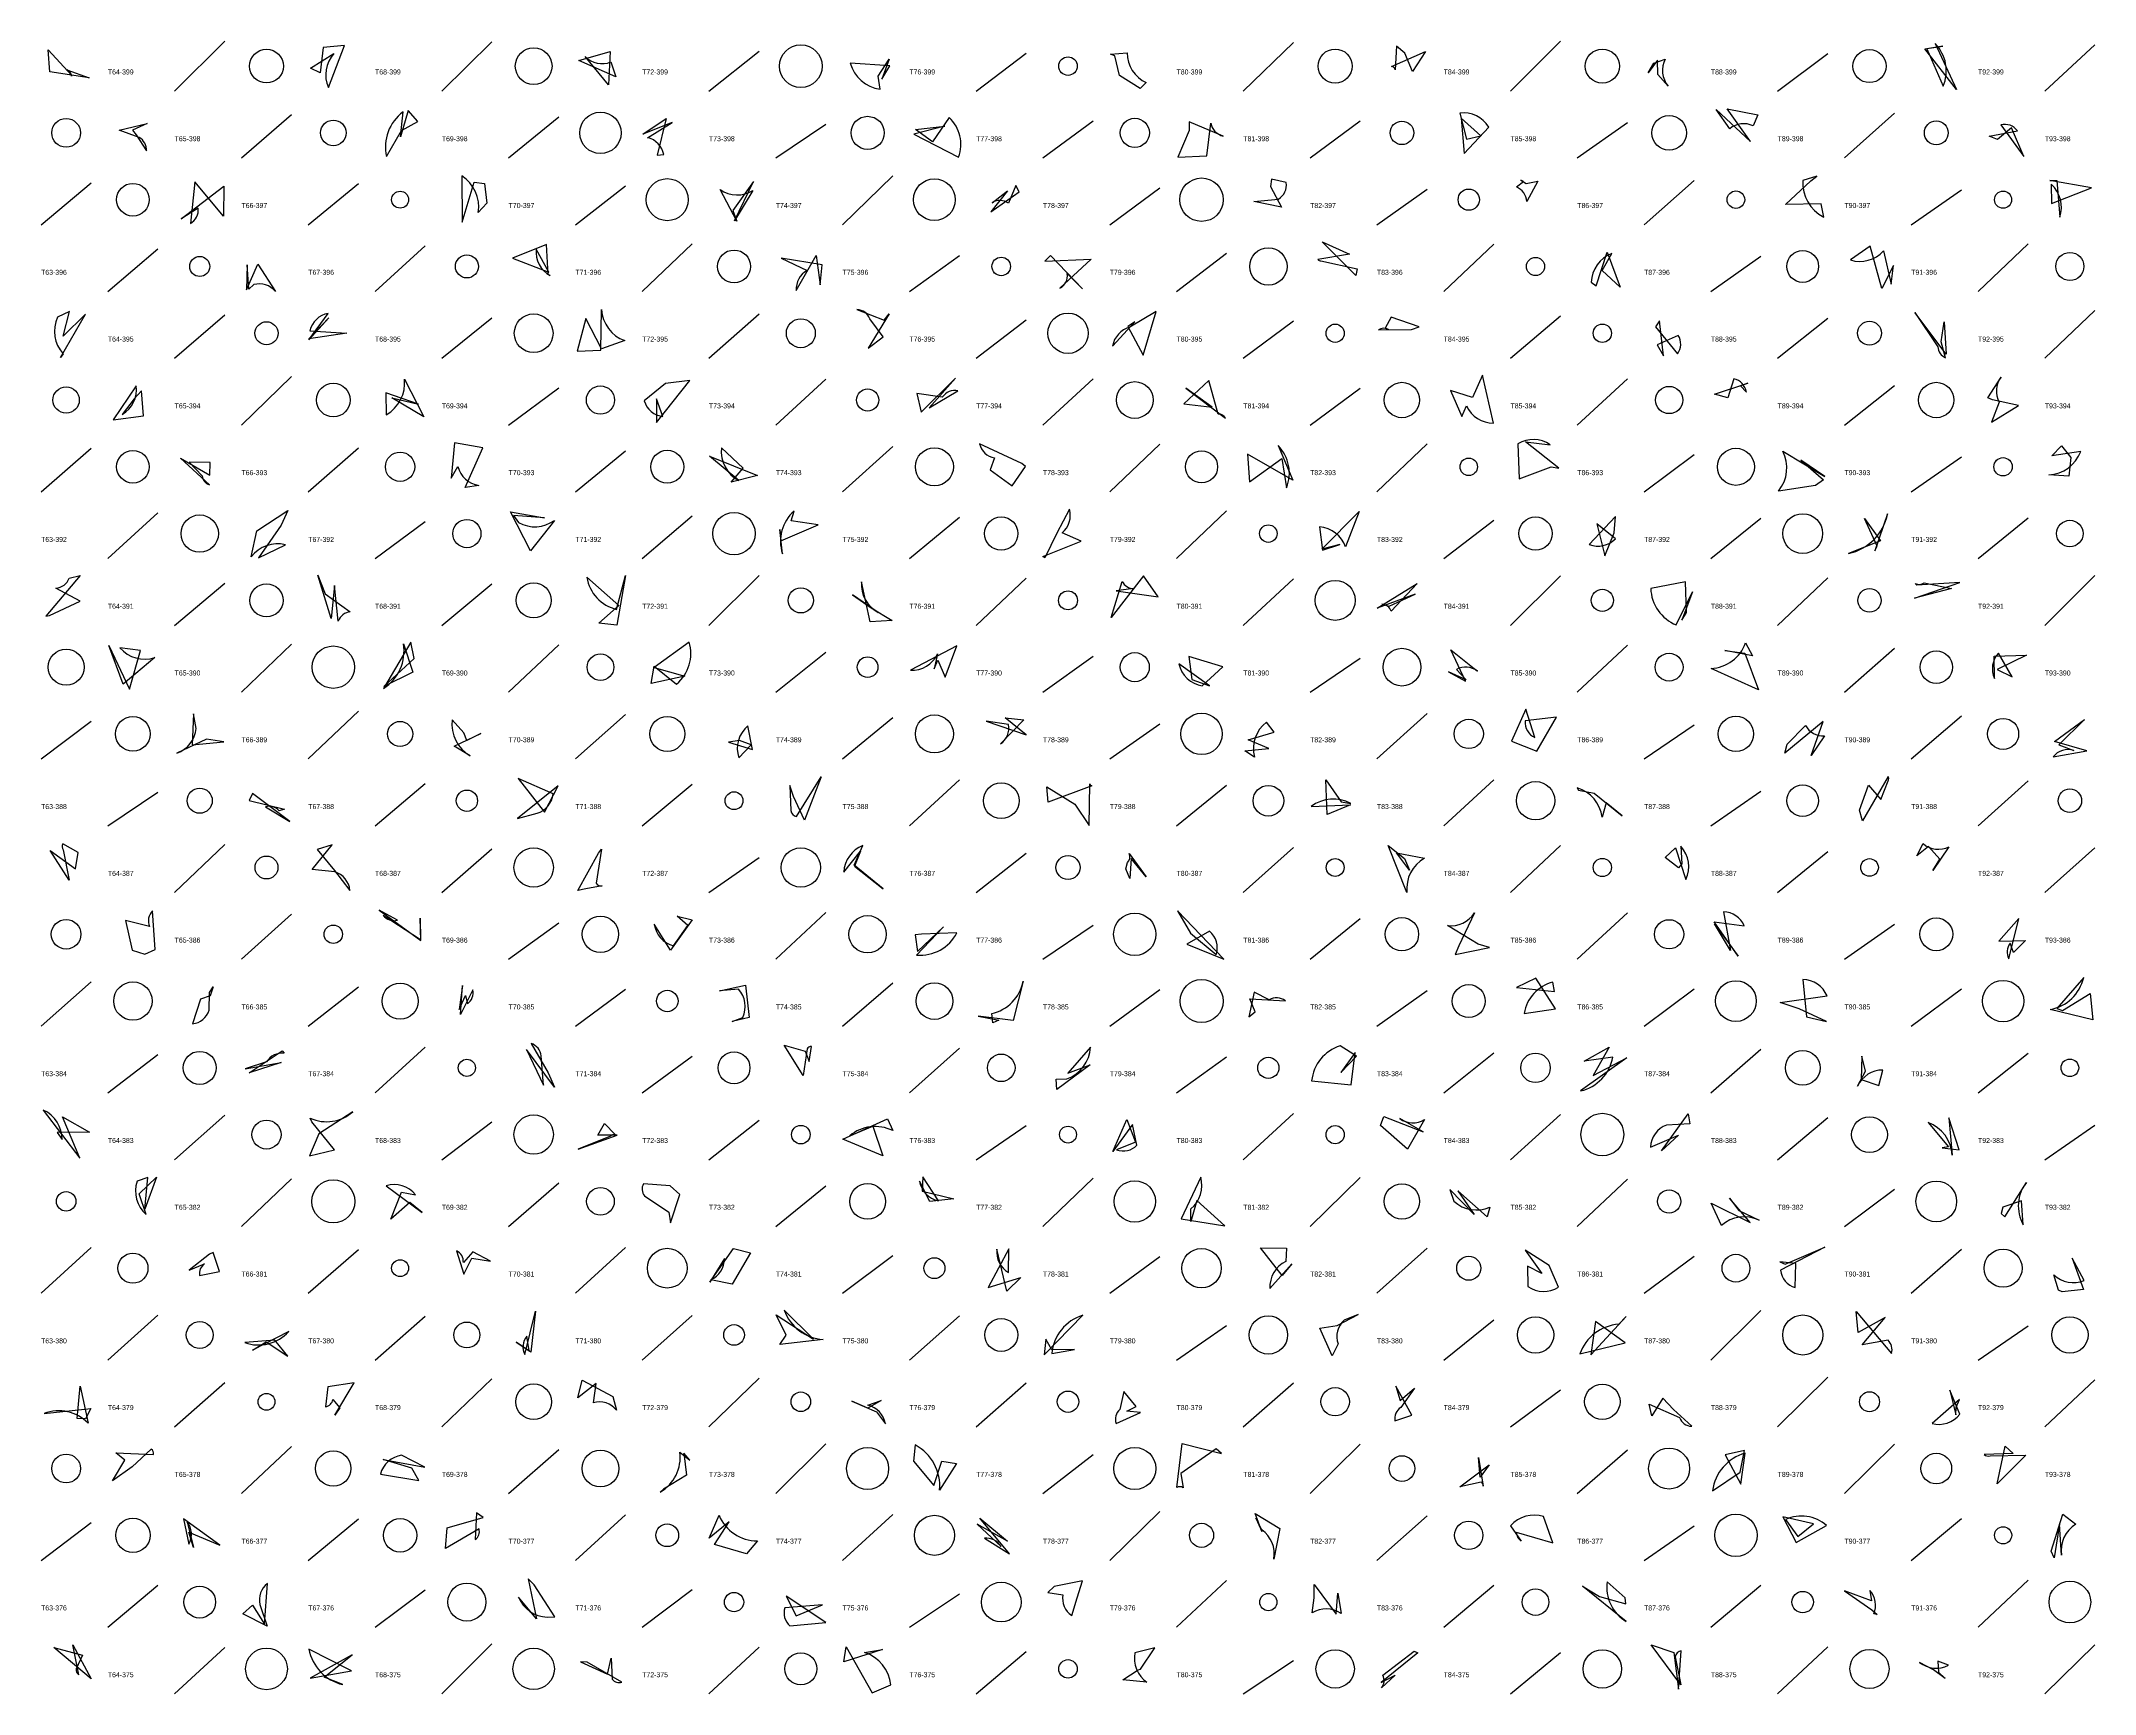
# Model space of a CAD drawing. Header units: millimetres. Extents: x -1 to 9990, y 0 to 15990.
# Drawn here: x 2520 to 3750, y 15000 to 15990 of the extents above; entities that cross this region are included whole.
import ezdxf

# ---------------------------------------------------------------- set-up
doc = ezdxf.new("R2010")
doc.units = ezdxf.units.MM
doc.layers.add('TEXT', color=3, linetype='Continuous')
doc.layers.add('WALL', color=1, linetype='Continuous')

msp = doc.modelspace()

# ---------------------------------------------------------------- linework, layer by layer
for points in [[(2524.3, 15984.8), (2538.5, 15969.4), (2538.2, 15969, 0.3), (2535.4, 15972.8), (2548.8, 15968), (2525.2, 15971.6)], [(2687.1, 15971), (2681.4, 15973.8), (2695.4, 15982.5, 0.3), (2692.1, 15962.2), (2701.8, 15987.3), (2688.9, 15986.1)], [(2860.9, 15983.7), (2859.8, 15963.7), (2845.8, 15980.7, 0.3), (2861.3, 15977.5), (2864.2, 15968.6), (2842.1, 15978.4)], [(3023.5, 15967.1), (3028.3, 15975.2), (3004.6, 15976.8, 0.3), (3022.5, 15961.2), (3021.3, 15968.9), (3027.9, 15979.1)], [(3163.1, 15981.2), (3160.4, 15982.1), (3170.5, 15983, 0.3), (3181.9, 15965.1), (3178.2, 15961.5), (3165.8, 15969.3)], [(3336.8, 15982.8), (3331.7, 15987), (3331, 15972.8, 0.3), (3328.7, 15974.7), (3349, 15983.7), (3341.4, 15971.7)], [(3482.4, 15971), (3485.8, 15976.7), (3492.6, 15979.2, 0.3), (3494.4, 15963), (3488.2, 15970), (3488, 15978.5)], [(3658.9, 15986.9), (3649.4, 15985.3), (3659.1, 15962.9, 0.3), (3654.4, 15988.5), (3667.1, 15960.9), (3648.1, 15985.3)], [(2739.8, 15948.5), (2735.2, 15932.6), (2736.8, 15947.6, 0.3), (2726.9, 15920.8), (2735.9, 15936.4), (2745.6, 15941.8)], [(2894.3, 15943.6), (2889, 15921.7), (2892.9, 15922, 0.3), (2883.2, 15932.1), (2898, 15941.3), (2880.4, 15934.2)], [(3061.2, 15939.1), (3042.7, 15934.3), (3069.5, 15920.4, 0.3), (3063.9, 15944.2), (3053.8, 15929.7), (3043.6, 15937)], [(3200.8, 15920.5), (3218.2, 15921.3), (3220.5, 15940.9, 0.3), (3227.9, 15933.1), (3207.5, 15941.7), (3207.6, 15936.5)], [(3370.5, 15943.9), (3372.2, 15922.6), (3387, 15938.5, 0.3), (3369.6, 15946.8), (3373.7, 15931.3), (3382.3, 15933.3)], [(3529.8, 15949.4), (3548.2, 15945.9), (3545.3, 15939.2, 0.3), (3531.3, 15937.4), (3523.1, 15949.1), (3543.7, 15929.8)], [(2574.8, 15936.7), (2576.9, 15933.8), (2583.1, 15924.3, 0.3), (2578.7, 15932.2), (2566.7, 15936.6), (2583.5, 15940.6)], [(3691.6, 15931), (3686.6, 15933), (3703.6, 15936.2, 0.3), (3693.7, 15939.9), (3707.5, 15920.9), (3700, 15938.1)], [(2629.3, 15885.1), (2612, 15905.6), (2609.4, 15880.7, 0.3), (2614.1, 15889.9), (2603.9, 15883.5), (2629.5, 15903)], [(2785.6, 15904.6), (2786.9, 15893), (2781.8, 15887.3, 0.3), (2771.9, 15909.3), (2772.2, 15881.5), (2779.3, 15905.5)], [(2934.2, 15888.6), (2936.7, 15882.2), (2926.7, 15901.1, 0.3), (2946.3, 15900.5), (2935.2, 15882.4), (2946.6, 15905.8)], [(3262.9, 15890.6), (3246.3, 15894), (3261.1, 15895.4, 0.3), (3265.7, 15905.2), (3256.8, 15907.3), (3256.2, 15902.9)], [(3409.4, 15904.6), (3416.4, 15906), (3409.7, 15893.9, 0.3), (3403.6, 15902.6), (3407.8, 15905.8), (3406.1, 15906.7)], [(3579.9, 15906.3), (3583.4, 15909), (3575.1, 15906.4, 0.3), (3587.6, 15884.6), (3586, 15892.6), (3564.7, 15892.2)], [(3722.9, 15906.4), (3727.2, 15906.5), (3728.9, 15884.5, 0.3), (3723.8, 15904.2), (3723.9, 15892.7), (3748, 15902)], [(3105.7, 15899.7), (3103.7, 15903.5), (3099.4, 15892.9, 0.3), (3089.6, 15893.2), (3098.7, 15900.3), (3088.7, 15887.8)], [(2802.3, 15859.9), (2824, 15851.5), (2816.5, 15865.4, 0.3), (2824.9, 15849.5), (2823.7, 15850.1), (2822.7, 15868.1)], [(3287.3, 15869.8), (3303.6, 15862.3), (3284.6, 15859.2, 0.3), (3286.5, 15858.4), (3308.1, 15853.5), (3307.4, 15849.6)], [(3622.3, 15841.7), (3615.3, 15867.2), (3603.6, 15858.9, 0.3), (3623.3, 15864.4), (3627.9, 15844.3), (3629.3, 15855.5)], [(2643, 15841), (2649.9, 15856.3), (2660.3, 15840, 0.3), (2647.4, 15844.1), (2644.4, 15841.4), (2643.4, 15856)], [(2987.7, 15856), (2963.2, 15859.9), (2978.7, 15852.5, 0.3), (2972.3, 15840.6), (2984.2, 15861.5), (2986.5, 15843.9)], [(3121.2, 15858.2), (3148.8, 15859.3), (3130.2, 15841.9, 0.3), (3134.6, 15850.7), (3143.7, 15841.6), (3124.6, 15861.5)], [(3465.7, 15842.5), (3454.9, 15852.6), (3460.7, 15862.8, 0.3), (3448.3, 15845.5), (3451.3, 15843.4), (3457.9, 15863.6)], [(2533.2, 15813.2), (2537, 15828.1), (2529.8, 15824.6, 0.3), (2533.2, 15802.7), (2531.6, 15800.4), (2546.7, 15826.4)], [(2692.3, 15824.2), (2680.4, 15811), (2691.9, 15826.9, 0.3), (2681, 15816.4), (2703.1, 15815.1), (2680.3, 15811.7)], [(2841, 15804.3), (2855.2, 15804.8), (2855.6, 15829.2, 0.3), (2869.5, 15810.6), (2855.6, 15805.7), (2846.2, 15823.8)], [(3015.4, 15806.1), (3024.4, 15812.9), (3016.3, 15823.6, 0.3), (3008.6, 15829.2), (3025, 15822.8), (3027.9, 15826.7)], [(3180.1, 15801.9), (3187.9, 15828.1), (3172.1, 15818.6, 0.3), (3161.7, 15807.3), (3175.1, 15821.9), (3170.8, 15819)], [(3328.6, 15824.7), (3324.9, 15818.1), (3326.9, 15817.2, 0.3), (3321, 15817), (3340.7, 15817.3), (3345.3, 15818.9)], [(3489.3, 15822.4), (3486.9, 15818.9), (3500.1, 15802.7, 0.3), (3500.5, 15813.7), (3487.8, 15808.1), (3491.7, 15801.4)], [(3661, 15802.5), (3642.1, 15827.4), (3656, 15806.9, 0.3), (3660.6, 15800.3), (3657.9, 15809.8), (3659.8, 15821.9)], [(2580.1, 15780.5), (2575.8, 15775.8), (2568.6, 15766.4, 0.3), (2577, 15783.5), (2563.2, 15763.2), (2581.4, 15765.6)], [(2746.1, 15772.5), (2726.4, 15779.4), (2726.7, 15766.2, 0.3), (2737.6, 15787.5), (2749.3, 15765), (2730.1, 15776.4)], [(2908.6, 15786.6), (2893.9, 15784.8), (2881.2, 15774.5, 0.3), (2892.4, 15765.1), (2888.5, 15775.7), (2888.6, 15761.5)], [(3067.7, 15788), (3051.8, 15770.3), (3069.1, 15780.5, 0.3), (3059.7, 15776.7), (3044.4, 15778.9), (3047.1, 15767.8)], [(3221.3, 15770.8), (3205.6, 15782.1), (3229.4, 15764.1, 0.3), (3225, 15766.6), (3219.3, 15786.7), (3204.4, 15772.8)], [(3364, 15780.7), (3370.8, 15765.2), (3373.7, 15771.5, 0.3), (3389.8, 15761.2), (3383.2, 15789.9), (3377.3, 15776.5)], [(3542.2, 15785), (3537.7, 15783.4), (3541.3, 15779.8, 0.3), (3533.8, 15787.7), (3530.1, 15776.4), (3522.1, 15778.5)], [(3688.7, 15775.1), (3685.9, 15776.3), (3693.8, 15788.7, 0.3), (3692.7, 15773.7), (3688.1, 15761.8), (3704.2, 15771.7)], [(2767.6, 15749.4), (2765.5, 15728.1), (2769.6, 15735.1, 0.3), (2782.1, 15723.9), (2773.9, 15722.6), (2784.6, 15746.4)], [(2933.3, 15725.8), (2940.4, 15734.2), (2927.4, 15746.3, 0.3), (2937.8, 15726.7), (2920.4, 15741.3), (2949.1, 15729.7)], [(3109.5, 15735.2), (3107.4, 15736.9), (3082, 15748.7, 0.3), (3090.9, 15740.4), (3088.4, 15733.2), (3101.5, 15723.6)], [(3243.6, 15726), (3263, 15740), (3265.8, 15722.5, 0.3), (3260.9, 15747.7), (3269.7, 15726.9), (3242.5, 15742.6)], [(3429, 15734.2), (3409, 15749.9), (3423.7, 15748.2, 0.3), (3404.4, 15748.7), (3405.2, 15727.7), (3424.4, 15734.9)], [(3587.4, 15727.2), (3582.7, 15723.9), (3560.5, 15720.5, 0.3), (3563.1, 15744.4), (3588.2, 15729.1), (3573.8, 15738.9)], [(3735.5, 15740.5), (3734.4, 15729.4), (3722.3, 15730.1, 0.3), (3741.5, 15744.2), (3724.2, 15741.5), (3729.9, 15747.5)], [(2621.2, 15737.5), (2608.6, 15737.7), (2616.4, 15729.5, 0.3), (2620.8, 15724.3), (2603.5, 15740.1), (2621.1, 15730)], [(2663.8, 15700.1), (2650.3, 15680.5), (2666.3, 15688.3, 0.3), (2645.9, 15681), (2649.3, 15696.7), (2667.7, 15708.8)], [(2821.5, 15704.5), (2803, 15705.9), (2806, 15701.7, 0.3), (2827.4, 15702.9), (2813.1, 15684.7), (2801.1, 15708)], [(2985.3, 15700.3), (2969.3, 15702.7), (2971, 15708.5, 0.3), (2964, 15682.9), (2962.5, 15697.5), (2963, 15690.7)], [(3120, 15681.2), (3142.9, 15690.4), (3131.5, 15695.4, 0.3), (3135.8, 15709.6), (3128.3, 15695.2), (3121.2, 15680.4)], [(3287, 15685.6), (3309.3, 15708.3), (3301.2, 15687, 0.3), (3285.7, 15699), (3287.4, 15685), (3297.8, 15688.5)], [(3462.1, 15695.5), (3462.9, 15705.3), (3447.2, 15688.5, 0.3), (3462.8, 15691.8), (3451.8, 15700.8), (3456.5, 15681.7)], [(3612, 15704.1), (3621.5, 15690.6), (3602.5, 15683.1, 0.3), (3625.8, 15706.8), (3618.2, 15684.7), (3619.5, 15687.5)], [(2525.1, 15646), (2543.5, 15654.6), (2528.9, 15662.3, 0.3), (2536.8, 15668.3), (2543.5, 15669.8), (2522.8, 15645.6)], [(2685.7, 15670), (2690.2, 15659), (2705.2, 15648.2, 0.3), (2698, 15642.5), (2695.7, 15663.9), (2693.7, 15644.2)], [(2854, 15641.3), (2866, 15652), (2846.8, 15668.8, 0.3), (2864.7, 15649.6), (2869.9, 15669.8), (2864.9, 15640.1)], [(3029.6, 15642.9), (3016.6, 15642.1), (3011.3, 15666.1, 0.3), (3021.3, 15647.8), (3005.9, 15658.3), (3017.2, 15650.5)], [(3180.3, 15669.6), (3160.8, 15644.7), (3167.5, 15666.4, 0.3), (3174.3, 15662.1), (3163.8, 15660.8), (3188.9, 15657.1)], [(3320.1, 15650.3), (3344.1, 15665.1), (3328.6, 15648.5, 0.3), (3322.9, 15652.7), (3327.4, 15651.6), (3342.9, 15658.7)], [(3505.4, 15647.7), (3504.8, 15666.2), (3484, 15662.2, 0.3), (3499.3, 15640.3), (3509, 15660.1), (3502.7, 15643.2)], [(3669.1, 15665.8), (3643.3, 15664.1), (3642.4, 15665.2, 0.3), (3647.8, 15665.6), (3664.2, 15662.1), (3641.9, 15656.3)], [(2572.9, 15601.8), (2579.6, 15624.9), (2567.2, 15626.6, 0.3), (2588.2, 15620.7), (2569.1, 15604.9), (2560.6, 15627.9)], [(2743.5, 15620.2), (2741.4, 15629.9), (2725.1, 15602.3, 0.3), (2737, 15629), (2742.6, 15612), (2725.3, 15603.5)], [(2885.4, 15605.3), (2887.2, 15615.5), (2900.6, 15604.9, 0.3), (2908.1, 15630), (2887.1, 15614.7), (2905.6, 15609.7)], [(3061.4, 15609), (3068.5, 15627.8), (3040.6, 15613.1, 0.3), (3056.9, 15622.9), (3054.9, 15613.9), (3057, 15619.2)], [(3209.2, 15607.6), (3219.7, 15603.8), (3201.3, 15617, 0.3), (3215.4, 15603.8), (3227.7, 15615.1), (3207.3, 15621.4)], [(3373.1, 15606.7), (3364.3, 15625.4), (3380.3, 15612.6, 0.3), (3367.6, 15613.6), (3373.5, 15607.5), (3362.8, 15612.1)], [(3540.4, 15623.3), (3548.5, 15601.4), (3520.1, 15614.2, 0.3), (3540.8, 15629.5), (3545, 15621.8), (3528.4, 15625)], [(3691.4, 15613.5), (3700.5, 15609.2), (3692.2, 15623.3, 0.3), (3689.8, 15608.2), (3689.6, 15621.6), (3709, 15622.2)], [(2629.5, 15570.2), (2619.1, 15571.8), (2601.3, 15563.5, 0.3), (2612.8, 15578.3), (2611.2, 15587.1), (2610.4, 15568.5)], [(3097.3, 15584.6), (3108.5, 15583.5), (3094.6, 15569, 0.3), (3099.3, 15580.6), (3086, 15582.7), (3109.9, 15574.5)], [(3415.7, 15564.7), (3427.5, 15585.1), (3408.7, 15582.8, 0.3), (3414.6, 15572.8), (3409.2, 15589.8), (3400.6, 15570.7)], [(2774.9, 15571), (2773.2, 15575.7), (2766.2, 15583.4, 0.3), (2777, 15561.9), (2767.4, 15567.7), (2783.3, 15575.3)], [(2931.6, 15570.1), (2946.1, 15565.6), (2943.3, 15579.9, 0.3), (2937.8, 15560.7), (2945.2, 15568.5), (2938.2, 15571.1)], [(3242.8, 15571.4), (3258.5, 15576.1), (3253.8, 15582.1, 0.3), (3246.7, 15561.1), (3241, 15564.9), (3255.2, 15566.3)], [(3564.2, 15563.4), (3565.7, 15568.8), (3576.7, 15580.1, 0.3), (3588, 15573.9), (3580, 15562.1), (3587.3, 15582.5)], [(3743.7, 15583.6), (3728.3, 15568.4), (3737.3, 15565.1, 0.3), (3724.9, 15561.3), (3745.2, 15564.8), (3725.7, 15570.4)], [(2829.7, 15543.9), (2805.3, 15524.4), (2817.1, 15527.5, 0.3), (2826.6, 15539.1), (2805.7, 15548.3), (2821.5, 15528.2)], [(2970.7, 15537.5), (2968.4, 15544.2), (2969, 15529.1, 0.3), (2972.5, 15525.5), (2987.1, 15549.4), (2977.1, 15523.4)], [(3289.4, 15547.5), (3298.5, 15534.3), (3304.4, 15533.3, 0.3), (3280.6, 15531.5), (3304.2, 15532.5), (3290.2, 15526.7)], [(3614.4, 15544.3), (3621.8, 15535.8), (3626.2, 15546.9, 0.3), (3626.1, 15549.5), (3610.9, 15522.9), (3609, 15529.4)], [(2644.7, 15535.1), (2665.8, 15530), (2662.5, 15529, 0.3), (2654.5, 15531.3), (2669, 15522.5), (2646.7, 15539.3)], [(3139.1, 15533), (3147.6, 15520.2), (3148.1, 15545.1, 0.3), (3149.2, 15543.9), (3123.1, 15534.1), (3122.4, 15543.3)], [(3466.8, 15525.9), (3457.3, 15533.7), (3454.8, 15525.2, 0.3), (3440, 15542.7), (3440.7, 15541.3), (3450.2, 15539.5)], [(2540.6, 15494.3), (2542.3, 15504), (2533, 15509.1, 0.3), (2533.3, 15505.6), (2536.8, 15487.4), (2525.4, 15505.2)], [(2685.3, 15505.8), (2695.8, 15493.2), (2705, 15481.3, 0.3), (2695.9, 15492.4), (2682.3, 15493.8), (2694.4, 15508.6)], [(2853.9, 15503.5), (2855.6, 15506), (2852.4, 15485.7, 0.3), (2856, 15484), (2846.2, 15482.3), (2841.4, 15481.2)], [(3024.4, 15482.2), (3007, 15496.3), (3012.2, 15508.1, 0.3), (3000.7, 15492.2), (3010.8, 15504.8), (3007.1, 15495.7)], [(3172, 15488.5), (3169.6, 15494.3), (3170.6, 15497.9, 0.3), (3171.7, 15503.3), (3181.8, 15489.5), (3172.8, 15500.3)], [(3339.6, 15493.4), (3331.8, 15503.8), (3348.5, 15500.5, 0.3), (3338, 15480.1), (3326.7, 15508.2), (3336.5, 15500.4)], [(3492.7, 15500.9), (3498.9, 15506.7), (3505.1, 15487.8, 0.3), (3502, 15507.7), (3502.7, 15497.1), (3500.6, 15494.8)], [(3650.4, 15507.6), (3643.4, 15501.9), (3647.1, 15509.3, 0.3), (3662.6, 15507.4), (3653, 15493.3), (3657.2, 15500)], [(2582.1, 15443.1), (2588.4, 15445.9), (2586.8, 15469.1, 0.3), (2584.9, 15459.6), (2570.6, 15463.2), (2574.5, 15445.5)], [(2747, 15464.7), (2747.2, 15451.6), (2724.9, 15466.3, 0.3), (2733.4, 15463.4), (2722.5, 15469.4), (2747.5, 15451.2)], [(2909.9, 15463.7), (2897, 15445.4), (2887.2, 15461.1, 0.3), (2898.7, 15448.1), (2907.3, 15460.2), (2900.9, 15465.9)], [(3200.6, 15469), (3208.4, 15455.6), (3223.8, 15442.9, 0.3), (3219.8, 15456.9), (3206.2, 15449.1), (3228.3, 15440.1)], [(3387.4, 15447), (3380.7, 15449), (3362.2, 15460.3, 0.3), (3378.4, 15467.9), (3369, 15448.1), (3366.9, 15442.9)], [(3536.3, 15441.9), (3521.9, 15462.5), (3540, 15460, 0.3), (3527.5, 15468.4), (3531.8, 15445.3), (3522.1, 15461.3)], [(3708.4, 15451.3), (3701.2, 15444.1), (3699.2, 15449.6, 0.3), (3698.4, 15440.3), (3704.4, 15464.5), (3692.5, 15450.8)], [(3044.9, 15444.6), (3060.4, 15459.4), (3044.3, 15442.5, 0.3), (3068.5, 15455.8), (3047.3, 15455.1), (3043.5, 15454.7)], [(2770.3, 15409.9), (2774.2, 15418.3), (2775.3, 15413.4, 0.3), (2778.6, 15421.7), (2771.1, 15406.9), (2772.3, 15424.4)], [(2944, 15405.1), (2933.8, 15402.7), (2940.2, 15405.2, 0.3), (2937.7, 15422.2), (2926.3, 15421.1), (2941.9, 15424.5)], [(3093.5, 15403.6), (3089.9, 15401.9), (3089.3, 15407.5, 0.3), (3108.2, 15426.9), (3102.2, 15403.4), (3081.3, 15406)], [(3403.6, 15423.1), (3426.3, 15420.8), (3425.4, 15426.3, 0.3), (3408.2, 15407.6), (3427, 15410.4), (3415.1, 15428.7)], [(3572.9, 15410.4), (3561.4, 15414.2), (3589.6, 15418.1, 0.3), (3575.1, 15427.9), (3577.3, 15405.6), (3589.3, 15402.8)], [(3747.2, 15419.6), (3748.7, 15403.8), (3723.2, 15410, 0.3), (3743.3, 15429.1), (3727.1, 15410.5), (3730.6, 15409.3)], [(2621.3, 15418.2), (2615.4, 15416.2), (2610.7, 15401.4, 0.3), (2620.6, 15409.5), (2620.8, 15420.1), (2623.1, 15423.5)], [(3247, 15408.5), (3243.9, 15416.4), (3265.2, 15415.2, 0.3), (3255.5, 15415.7), (3246.4, 15420.4), (3243.3, 15405.5)], [(2810.7, 15385.9), (2820.8, 15364.6), (2819.5, 15382.1, 0.3), (2813.5, 15389.6), (2823.6, 15372.1), (2827.4, 15363.5)], [(2977.6, 15385), (2979.9, 15378.9), (2981.4, 15387.8, 0.3), (2978.8, 15386.3), (2976.3, 15370.4), (2965, 15388.6)], [(3128.3, 15362.1), (3127.9, 15368.3), (3134.4, 15368.4, 0.3), (3148.5, 15387.4), (3134.9, 15371.9), (3148.3, 15376.9)], [(3298.4, 15372.3), (3307.8, 15382), (3298, 15388.1, 0.3), (3280.9, 15367.2), (3304.6, 15364.9), (3307, 15384.2)], [(3449.6, 15370.4), (3469.6, 15380.9), (3442, 15361.2, 0.3), (3461.3, 15381.4), (3444.1, 15379.1), (3459.1, 15387.3)], [(2644.6, 15372), (2664.4, 15385.2), (2665.5, 15383.7, 0.3), (2655.1, 15378.6), (2642.3, 15374.5), (2663.8, 15378.3)], [(3610.1, 15368.1), (3620.6, 15364.4), (3623, 15373.7, 0.3), (3607.9, 15364), (3612.6, 15373), (3610.5, 15382)], [(2549, 15336.5), (2529.6, 15336.2), (2532.6, 15332, 0.3), (2521.3, 15349.7), (2543.3, 15321), (2532.8, 15345.6)], [(2695.7, 15325.8), (2682.1, 15342.7), (2681.2, 15344.9, 0.3), (2706.7, 15348.7), (2686.3, 15335.4), (2680.7, 15322.2)], [(2853.4, 15334.6), (2857.4, 15341.7), (2863.8, 15335.1, 0.3), (2861, 15334), (2841.6, 15326.2), (2865, 15334.6)], [(3000.2, 15332.3), (3027, 15344.5), (3030, 15337.4, 0.3), (3004.3, 15334.3), (3018.2, 15340.1), (3024.2, 15322.3)], [(3170.2, 15344.1), (3175.5, 15330.4), (3164.1, 15325.9, 0.3), (3176.3, 15328.7), (3173.6, 15341.1), (3161.9, 15324.8)], [(3324.2, 15345.9), (3347.7, 15336.6), (3333.7, 15344.6, 0.3), (3348.5, 15344), (3338.4, 15326.2), (3322.2, 15340.4)], [(3506.4, 15347.4), (3507.5, 15341.5), (3493.5, 15340.7, 0.3), (3483.8, 15327.5), (3500.7, 15334.6), (3490.5, 15325.2)], [(3668.7, 15325.9), (3662.6, 15345.1), (3664.5, 15322.6, 0.3), (3650.1, 15342.3), (3662.4, 15327.6), (3658.5, 15327)], [(2582.1, 15290.3), (2583.9, 15309.3), (2577.5, 15307.1, 0.3), (2582.9, 15287.1), (2578.8, 15299.5), (2589.1, 15309.6)], [(2729.4, 15284.3), (2735.8, 15300.6), (2744.3, 15299, 0.3), (2726.6, 15304.4), (2748.2, 15288.4), (2740.9, 15294.4)], [(2902.6, 15299.2), (2896.7, 15304.4), (2880.7, 15305.5, 0.3), (2881.4, 15298.4), (2896, 15288.6), (2896.9, 15282.1)], [(3066.7, 15296.6), (3052.3, 15295), (3046, 15307.2, 0.3), (3057.4, 15295.3), (3048.1, 15309.7), (3047.6, 15301.1)], [(3212.1, 15295.5), (3208.5, 15283), (3208.5, 15290.5, 0.3), (3214.5, 15309.6), (3202.8, 15284.6), (3228.9, 15280.4)], [(3378.2, 15287.1), (3363.6, 15302.2), (3366.1, 15295.1, 0.3), (3387.6, 15291.6), (3386.1, 15285.8), (3368.4, 15301.3)], [(3693.9, 15287.7), (3696.1, 15285.7), (3709, 15306.4, 0.3), (3707, 15281), (3706, 15295.4), (3694.9, 15291.5)], [(3531.1, 15297), (3536.8, 15289.6), (3548.9, 15283.7, 0.3), (3526.3, 15280.6), (3520.2, 15293.9), (3543.5, 15282.4)], [(2789.1, 15259.2), (2778.6, 15264.8), (2772.9, 15258.4, 0.3), (2768.8, 15265.4), (2773.2, 15251.5), (2778, 15261.1)], [(2944.8, 15264.1), (2933.9, 15245.4), (2921.1, 15248, 0.3), (2929.2, 15260.8), (2920.5, 15246.7), (2934.7, 15266.7)], [(3106.8, 15249.5), (3098.4, 15241.3), (3092.4, 15266.4, 0.3), (3099.4, 15252.4), (3099.6, 15266.5), (3087.2, 15243.5)], [(3250.2, 15267.1), (3265.8, 15266.9), (3265.4, 15259, 0.3), (3255.9, 15242.8), (3269.1, 15257.7), (3263.2, 15250.6)], [(3418.8, 15251.9), (3410.1, 15256.3), (3410.4, 15244, 0.3), (3428.7, 15243.7), (3423.1, 15256.7), (3408.7, 15265.8)], [(3564.5, 15257.4), (3588.2, 15267.6), (3561.7, 15253.8, 0.3), (3570.5, 15243.4), (3570.9, 15257.8), (3561.3, 15258.9)], [(2620.8, 15263.4), (2608.6, 15253.8), (2617.9, 15257.6, 0.3), (2614.9, 15250.6), (2626.9, 15253), (2623.1, 15264.3)], [(3730.4, 15240.8), (3728.1, 15241.8), (3725.4, 15251.1, 0.3), (3743.6, 15247.7), (3736.4, 15261), (3743.1, 15242.3)], [(2804.6, 15210.6), (2812.4, 15205.6), (2810.9, 15214.2, 0.3), (2809.7, 15203.3), (2816.1, 15229.3), (2813.3, 15204.7)], [(2960.3, 15227.1), (2982.6, 15212.4), (2965.1, 15229.8, 0.3), (2988.4, 15212.3), (2962.4, 15209.3), (2966.3, 15214.9)], [(3608.3, 15216.4), (3607.1, 15229), (3628.1, 15204, 0.3), (3626.1, 15211.8), (3610.6, 15209), (3624.4, 15225.5)], [(2667.7, 15202.4), (2660, 15211.9), (2642, 15210.4, 0.3), (2668.3, 15217), (2646.7, 15205.9), (2654.9, 15210.8)], [(3121.7, 15212.5), (3120.8, 15203.1), (3143.8, 15226.8, 0.3), (3125.3, 15204), (3138.8, 15206.2), (3125.3, 15206.1)], [(3296.2, 15220.6), (3308.7, 15227.3), (3300.4, 15223.9, 0.3), (3296.7, 15209.6), (3293.3, 15202.5), (3285.8, 15219)], [(3448.2, 15203.2), (3469.3, 15226.1), (3464.8, 15221.4, 0.3), (3441.6, 15203.7), (3468.6, 15210.2), (3450.9, 15223.1)], [(2541.6, 15164.9), (2543.4, 15184.3), (2548.2, 15162.1, 0.3), (2521.8, 15167.9), (2549.8, 15170.9), (2546.7, 15164.8)], [(2707.5, 15186.3), (2691.7, 15184), (2690.4, 15171.9, 0.3), (2694.8, 15176.4), (2699, 15171.3), (2695.9, 15167)], [(2844, 15187.9), (2862.4, 15178.1), (2864.6, 15170, 0.3), (2850.8, 15174.4), (2852.4, 15186), (2841.5, 15177.3)], [(3175.9, 15172.1), (3168.4, 15181.2), (3166, 15170.4, 0.3), (3163.8, 15162), (3178.5, 15168.6), (3170.2, 15169.4)], [(3333.9, 15175.8), (3342.5, 15183.1), (3334.3, 15171.6, 0.3), (3330.8, 15163.5), (3340.9, 15166.9), (3331.3, 15184.3)], [(3666.9, 15171.7), (3668.8, 15176.3), (3652.5, 15162, 0.3), (3669, 15167.5), (3663.2, 15181.9), (3666.8, 15167.2)], [(3005.6, 15175.4), (3020.3, 15169), (3025.7, 15161.8, 0.3), (3015.1, 15172.9), (3023.2, 15175.7), (3015.1, 15171.1)], [(3484.6, 15166.6), (3483, 15173.6), (3501.2, 15165.5, 0.3), (3508.5, 15160.3), (3497.6, 15170.3), (3491.3, 15177.2)], [(2570.1, 15140.1), (2564.7, 15144.5), (2587.4, 15143.4, 0.3), (2585.9, 15146.7), (2574.6, 15136.1), (2562.7, 15127.6)], [(2724.8, 15140.4), (2749.9, 15135.8), (2735.9, 15143, 0.3), (2723.2, 15131.7), (2746.3, 15127.9), (2742, 15135.3)], [(2906.6, 15131), (2892.8, 15122.7), (2890.7, 15120.8, 0.3), (2902.6, 15144.8), (2908.5, 15140.1), (2904.9, 15144.2)], [(3059.4, 15139.5), (3068.3, 15138), (3058.1, 15122.1, 0.3), (3043.5, 15149.1), (3042.5, 15139.5), (3054.7, 15124.9)], [(3223.8, 15146.8), (3202.5, 15132.1), (3204, 15123.5, 0.3), (3200.1, 15123.6), (3203.4, 15149.9), (3226.9, 15144)], [(3381.9, 15129.8), (3380.9, 15141.7), (3383.6, 15124.5, 0.3), (3382.4, 15126.8), (3369.6, 15124), (3387.2, 15137.3)], [(3528.5, 15143.3), (3538, 15125.7), (3540.5, 15144.2, 0.3), (3521, 15121.7), (3537.6, 15132.9), (3540.2, 15145.9)], [(3696.2, 15148.4), (3701.1, 15144.1), (3683.6, 15143.5, 0.3), (3687.2, 15142.7), (3708.6, 15143), (3691.4, 15125.8)], [(2627.1, 15089.1), (2605.2, 15104.9), (2608.5, 15089.8, 0.3), (2607.5, 15103.1), (2611.3, 15087.7), (2608.5, 15096.9)], [(2784.7, 15105.7), (2780.8, 15108.5), (2780, 15092.4, 0.3), (2782.3, 15098.8), (2762.1, 15087.1), (2763.1, 15099.5)], [(2932, 15103.1), (2920.1, 15093.3), (2926, 15107, 0.3), (2949, 15091.6), (2942.5, 15083.9), (2923.2, 15089.5)], [(3098.8, 15091.4), (3080.7, 15101.6), (3094.9, 15088.3, 0.3), (3084.9, 15093.2), (3100, 15084), (3082.2, 15105.3)], [(3247, 15108.1), (3261.9, 15099), (3258.2, 15080.8, 0.3), (3251.1, 15098.2), (3247.5, 15105.2), (3251, 15097.3)], [(3403.3, 15096.9), (3425.3, 15090.5), (3419.8, 15106.2, 0.3), (3400.1, 15100.7), (3406.3, 15091.4), (3404.6, 15093.3)], [(3563.1, 15106.1), (3571.1, 15090.7), (3589.3, 15100.8, 0.3), (3564.7, 15104.4), (3572.1, 15094.2), (3581.4, 15101.9)], [(3723.8, 15085.6), (3730.7, 15107.6), (3738.6, 15101.7, 0.3), (3729.9, 15083.1), (3728.7, 15101.7), (3725.5, 15081.5)], [(2811.8, 15069), (2816.7, 15044.9), (2806, 15057.9, 0.3), (2823, 15046), (2827.7, 15046.1), (2815.3, 15065.3)], [(3126.7, 15064.3), (3123, 15060.7), (3132, 15059.4, 0.3), (3137.2, 15047), (3140.5, 15057.6), (3143.7, 15067.8)], [(2646.6, 15053.1), (2653.9, 15041.8), (2655.6, 15066.2, 0.3), (2651.1, 15053.5), (2655.3, 15040.6), (2640.8, 15047.9)], [(2972.3, 15046.8), (2988, 15053.3), (2965.4, 15051.6, 0.3), (2968.5, 15040.7), (2989.9, 15042.7), (2966.2, 15058.5)], [(3295.5, 15047.8), (3296.5, 15060.4), (3298.5, 15048.2, 0.3), (3281.2, 15048.5), (3282.5, 15057.5), (3282.5, 15065.5)], [(3469.1, 15054), (3468.7, 15057.5), (3457.9, 15067.2, 0.3), (3469.3, 15043.4), (3443.1, 15064.6), (3453.3, 15058.3)], [(3616.3, 15050.4), (3619.6, 15047.6), (3617.5, 15047.9, 0.3), (3615.2, 15062), (3616.2, 15055.8), (3600.1, 15061.8)], [(2527.6, 15027.9), (2544.9, 15023.3), (2541, 15015.1, 0.3), (2542.6, 15011.5), (2539, 15029.4), (2549.9, 15009.1)], [(2681.2, 15009.5), (2705.9, 15013.9), (2680.4, 15026.9, 0.3), (2700.7, 15005.6), (2689.5, 15010.1), (2706.3, 15023.4)], [(2859.2, 15011.9), (2861.5, 15021.4), (2862, 15008.8, 0.3), (2867.9, 15007), (2847, 15019), (2843, 15019.2)], [(3002.1, 15028.2), (3017.7, 15000.6), (3028.9, 15005.4, 0.3), (3013.1, 15024.8), (3024, 15026.7), (3000.7, 15019.2)], [(3178.4, 15014.8), (3187, 15027.6), (3175.1, 15024.7, 0.3), (3182.3, 15007), (3167.9, 15008.5), (3177.1, 15014.5)], [(3322.5, 15006.8), (3330.9, 15011.2), (3322.8, 15003.6, 0.3), (3323.5, 15011.2), (3342.4, 15025.7), (3344.5, 15024.6)], [(3497.9, 15024.8), (3500.7, 15002.8), (3502.2, 15025.9, 0.3), (3498.6, 15022.2), (3502, 15005.4), (3484.2, 15029.4)], [(3660.4, 15009.2), (3653.4, 15014.4), (3645, 15018.9, 0.3), (3662.3, 15017.2), (3655.9, 15019.6), (3656.4, 15013)]]:
    msp.add_lwpolyline(points, format="xyb", close=True)
for centre, radius in [((2655, 15975), 10.1), ((2815, 15975), 11), ((2975, 15975), 12.8), ((3135, 15975), 5.56), ((3295, 15975), 10.2), ((3455, 15975), 10.2), ((3615, 15975), 9.91), ((2535, 15935), 8.62), ((2695, 15935), 7.67), ((2855, 15935), 12.4), ((3015, 15935), 9.92), ((3175, 15935), 8.74), ((3335, 15935), 7.04), ((3495, 15935), 10.4), ((3655, 15935), 7.15), ((2575, 15895), 9.78), ((2895, 15895), 12.6), ((3055, 15895), 12.5), ((3215, 15895), 13), ((2735, 15895), 5.08), ((3375, 15895), 6.36), ((3535, 15895), 5.25), ((3695, 15895), 5.13), ((2615, 15855), 6.01), ((2775, 15855), 6.89), ((2935, 15855), 9.85), ((3095, 15855), 5.55), ((3255, 15855), 11.2), ((3415, 15855), 5.45), ((3575, 15855), 9.53), ((3735, 15855), 8.42), ((2655, 15815), 6.91), ((2815, 15815), 11.6), ((2975, 15815), 8.67), ((3135, 15815), 12.1), ((3295, 15815), 5.45), ((3455, 15815), 5.48), ((3615, 15815), 7.16), ((2535, 15775), 7.88), ((2695, 15775), 10.1), ((2855, 15775), 8.45), ((3015, 15775), 6.64), ((3175, 15775), 11), ((3335, 15775), 10.6), ((3495, 15775), 8.17), ((3655, 15775), 10.6), ((2575, 15735), 9.74), ((2895, 15735), 9.87), ((3055, 15735), 11.4), ((3215, 15735), 9.62), ((3535, 15735), 11.1), ((2735, 15735), 8.79), ((3375, 15735), 5.24), ((3695, 15735), 5.5), ((2935, 15695), 12.7), ((2615, 15695), 11.2), ((2775, 15695), 8.45), ((3095, 15695), 10), ((3255, 15695), 5.25), ((3415, 15695), 9.97), ((3575, 15695), 11.9), ((3735, 15695), 7.94), ((2655, 15655), 9.92), ((2815, 15655), 10.5), ((2975, 15655), 7.55), ((3135, 15655), 5.68), ((3295, 15655), 12), ((3455, 15655), 6.64), ((3615, 15655), 7.01), ((2535, 15615), 10.8), ((2695, 15615), 12.7), ((2855, 15615), 7.98), ((3015, 15615), 6.18), ((3175, 15615), 8.7), ((3335, 15615), 11.3), ((3495, 15615), 8.33), ((3655, 15615), 9.71), ((2575, 15575), 10.4), ((2895, 15575), 10.5), ((3055, 15575), 11.4), ((3215, 15575), 12.4), ((3535, 15575), 10.6), ((3695, 15575), 9.33), ((2735, 15575), 7.54), ((3375, 15575), 8.78), ((2615, 15535), 7.52), ((2775, 15535), 6.38), ((2935, 15535), 5.33), ((3095, 15535), 10.7), ((3255, 15535), 9.16), ((3415, 15535), 11.5), ((3575, 15535), 9.48), ((3735, 15535), 7.03), ((2655, 15495), 6.88), ((2815, 15495), 11.8), ((2975, 15495), 11.8), ((3135, 15495), 7.19), ((3295, 15495), 5.36), ((3455, 15495), 5.45), ((3615, 15495), 5.29), ((2535, 15455), 8.87), ((2855, 15455), 10.9), ((3015, 15455), 11.2), ((3175, 15455), 12.7), ((3335, 15455), 10), ((3495, 15455), 8.75), ((3655, 15455), 9.82), ((2695, 15455), 5.52), ((2575, 15415), 11.5), ((2735, 15415), 10.8), ((3055, 15415), 11), ((3215, 15415), 12.9), ((3375, 15415), 9.85), ((3535, 15415), 12.2), ((3695, 15415), 12.4), ((2895, 15415), 6.44), ((2615, 15375), 9.88), ((2775, 15375), 5.15), ((2935, 15375), 9.53), ((3095, 15375), 8.27), ((3255, 15375), 6.35), ((3415, 15375), 8.83), ((3575, 15375), 10.4), ((3735, 15375), 5.27), ((2655, 15335), 8.69), ((2815, 15335), 11.8), ((2975, 15335), 5.55), ((3135, 15335), 5.07), ((3295, 15335), 5.45), ((3455, 15335), 12.8), ((3615, 15335), 10.7), ((2695, 15295), 12.9), ((2855, 15295), 8.29), ((3015, 15295), 10.7), ((3175, 15295), 12.4), ((3335, 15295), 10.6), ((3495, 15295), 6.97), ((3655, 15295), 12.2), ((2535, 15295), 5.84), ((2895, 15255), 11.9), ((3215, 15255), 11.8), ((3695, 15255), 11.4), ((2575, 15255), 9.03), ((2735, 15255), 5.06), ((3055, 15255), 6.27), ((3375, 15255), 7.22), ((3535, 15255), 8.31), ((2615, 15215), 8.04), ((2775, 15215), 7.75), ((2935, 15215), 6.18), ((3095, 15215), 9.86), ((3255, 15215), 11.5), ((3415, 15215), 10.9), ((3575, 15215), 12), ((3735, 15215), 10.9), ((2655, 15175), 5.04), ((2815, 15175), 10.7), ((2975, 15175), 5.86), ((3135, 15175), 6.41), ((3295, 15175), 8.49), ((3455, 15175), 10.6), ((3615, 15175), 5.97), ((2535, 15135), 8.59), ((2695, 15135), 10.6), ((2855, 15135), 11), ((3015, 15135), 12.6), ((3175, 15135), 12.6), ((3335, 15135), 7.68), ((3495, 15135), 12.3), ((3655, 15135), 9.2), ((2575, 15095), 10.3), ((2735, 15095), 10), ((3055, 15095), 12), ((3535, 15095), 12.7), ((2895, 15095), 6.79), ((3215, 15095), 7.2), ((3375, 15095), 8.5), ((3695, 15095), 5.14), ((3735, 15055), 12.5), ((2615, 15055), 9.55), ((2775, 15055), 11.4), ((2935, 15055), 5.77), ((3095, 15055), 11.9), ((3255, 15055), 5.16), ((3415, 15055), 7.95), ((3575, 15055), 6.43), ((2655, 15015), 12.5), ((2815, 15015), 12.4), ((2975, 15015), 9.57), ((3135, 15015), 5.53), ((3295, 15015), 11.5), ((3455, 15015), 11.5), ((3615, 15015), 11.7)]:
    msp.add_circle(centre, radius)
at = {"layer": 'WALL'}
for p, q in [((2600, 15960), (2630, 15990)), ((2760, 15960), (2790, 15989.5)), ((2920, 15960), (2950, 15983.9)), ((3080, 15960), (3110, 15982.7)), ((3240, 15960), (3270, 15989.2)), ((3400, 15960), (3430, 15990)), ((3560, 15960), (3590, 15982.5)), ((3720, 15960), (3750, 15987.8)), ((2640, 15920), (2670, 15946.1)), ((2800, 15920), (2830, 15944.6)), ((3120, 15920), (3150, 15942.2)), ((3280, 15920), (3310, 15942.3)), ((3440, 15920), (3470, 15941.3)), ((3600, 15920), (3630, 15946.8)), ((2960, 15920), (2990, 15940.2)), ((2520, 15880), (2550, 15905)), ((2680, 15880), (2710, 15904.7)), ((3000, 15880), (3030, 15909.2)), ((3480, 15880), (3510, 15906.4)), ((2840, 15880), (2870, 15903.2)), ((3160, 15880), (3190, 15902)), ((3320, 15880), (3350, 15901.3)), ((3640, 15880), (3670, 15900.8)), ((2720, 15840), (2750, 15867.4)), ((2880, 15840), (2910, 15868.5)), ((3360, 15840), (3390, 15868.3)), ((3680, 15840), (3710, 15868.5)), ((2560, 15840), (2590, 15865.6)), ((3040, 15840), (3070, 15861.6)), ((3200, 15840), (3230, 15863)), ((3520, 15840), (3550, 15861.2)), ((2600, 15800), (2630, 15826.1)), ((2760, 15800), (2790, 15824.2)), ((2920, 15800), (2950, 15826.7)), ((3080, 15800), (3110, 15823)), ((3240, 15800), (3270, 15822.5)), ((3400, 15800), (3430, 15825.4)), ((3560, 15800), (3590, 15824)), ((3720, 15800), (3750, 15828.6)), ((2640, 15760), (2670, 15789.1)), ((2800, 15760), (2830, 15782.3)), ((2960, 15760), (2990, 15787.5)), ((3120, 15760), (3150, 15787.7)), ((3280, 15760), (3310, 15782.2)), ((3440, 15760), (3470, 15787.7)), ((3600, 15760), (3630, 15783.7)), ((2520, 15720), (2550, 15746.2)), ((2680, 15720), (2710, 15746.3)), ((2840, 15720), (2870, 15744.5)), ((3000, 15720), (3030, 15747.2)), ((3160, 15720), (3190, 15748.6)), ((3320, 15720), (3350, 15748.8)), ((3480, 15720), (3510, 15742.4)), ((3640, 15720), (3670, 15741)), ((2560, 15680), (2590, 15707.4)), ((3200, 15680), (3230, 15708.7)), ((2720, 15680), (2750, 15702.3)), ((2880, 15680), (2910, 15705.7)), ((3040, 15680), (3070, 15704.9)), ((3360, 15680), (3390, 15703)), ((3520, 15680), (3550, 15704.3)), ((3680, 15680), (3710, 15704.4)), ((2600, 15640), (2630, 15665.3)), ((2760, 15640), (2790, 15665)), ((2920, 15640), (2950, 15669.9)), ((3080, 15640), (3110, 15668.3)), ((3240, 15640), (3270, 15667.9)), ((3400, 15640), (3430, 15669.7)), ((3560, 15640), (3590, 15668.4)), ((3720, 15640), (3750, 15669.9)), ((2640, 15600), (2670, 15628.8)), ((2800, 15600), (2830, 15628.4)), ((2960, 15600), (2990, 15624)), ((3120, 15600), (3150, 15621.6)), ((3440, 15600), (3470, 15628.1)), ((3600, 15600), (3630, 15626.4)), ((3280, 15600), (3310, 15620.3)), ((2680, 15560), (2710, 15588.7)), ((2840, 15560), (2870, 15586.6)), ((3000, 15560), (3030, 15584.9)), ((3320, 15560), (3350, 15587.2)), ((3640, 15560), (3670, 15585.8)), ((2520, 15560), (2550, 15582.6)), ((3160, 15560), (3190, 15581.1)), ((3480, 15560), (3510, 15580.5)), ((3040, 15520), (3070, 15547.6)), ((3360, 15520), (3390, 15547.5)), ((2560, 15520), (2590, 15540.2)), ((2720, 15520), (2750, 15545.3)), ((2880, 15520), (2910, 15544.9)), ((3200, 15520), (3230, 15544.3)), ((3520, 15520), (3550, 15540.7)), ((3680, 15520), (3710, 15546.9)), ((2600, 15480), (2630, 15508.7)), ((2760, 15480), (2790, 15506.2)), ((2920, 15480), (2950, 15500.9)), ((3080, 15480), (3110, 15503.5)), ((3240, 15480), (3270, 15507)), ((3400, 15480), (3430, 15508.2)), ((3560, 15480), (3590, 15504.6)), ((3720, 15480), (3750, 15506.7)), ((2640, 15440), (2670, 15467.1)), ((2800, 15440), (2830, 15461.8)), ((2960, 15440), (2990, 15468.1)), ((3280, 15440), (3310, 15464.4)), ((3440, 15440), (3470, 15467.9)), ((3600, 15440), (3630, 15461.1)), ((3120, 15440), (3150, 15460.4)), ((2520, 15400), (2550, 15426.5)), ((3000, 15400), (3030, 15426)), ((2680, 15400), (2710, 15423.6)), ((2840, 15400), (2870, 15422.1)), ((3160, 15400), (3190, 15421.9)), ((3320, 15400), (3350, 15421.4)), ((3480, 15400), (3510, 15422.4)), ((3640, 15400), (3670, 15422.3)), ((2720, 15360), (2750, 15387.3)), ((2560, 15360), (2590, 15383)), ((2880, 15360), (2910, 15381.9)), ((3040, 15360), (3070, 15386.7)), ((3200, 15360), (3230, 15381.6)), ((3360, 15360), (3390, 15383.9)), ((3520, 15360), (3550, 15386.2)), ((3680, 15360), (3710, 15383.8)), ((2600, 15320), (2630, 15346.7)), ((2760, 15320), (2790, 15342.6)), ((2920, 15320), (2950, 15343.7)), ((3080, 15320), (3110, 15340.5)), ((3240, 15320), (3270, 15347.6)), ((3400, 15320), (3430, 15347)), ((3560, 15320), (3590, 15345.3)), ((3720, 15320), (3750, 15340.6)), ((2640, 15280), (2670, 15308.6)), ((2800, 15280), (2830, 15306.2)), ((2960, 15280), (2990, 15304.3)), ((3120, 15280), (3150, 15308.9)), ((3280, 15280), (3310, 15309.4)), ((3440, 15280), (3470, 15308.3)), ((3600, 15280), (3630, 15302.3)), ((2520, 15240), (2550, 15267.3)), ((2680, 15240), (2710, 15266.2)), ((2840, 15240), (2870, 15267.4)), ((3320, 15240), (3350, 15267)), ((3640, 15240), (3670, 15266.3)), ((3000, 15240), (3030, 15262.6)), ((3160, 15240), (3190, 15262.1)), ((3480, 15240), (3510, 15262.2)), ((3520, 15200), (3550, 15229.7)), ((2560, 15200), (2590, 15226.8)), ((2720, 15200), (2750, 15226.3)), ((2880, 15200), (2910, 15226.7)), ((3040, 15200), (3070, 15226.5)), ((3200, 15200), (3230, 15220.6)), ((3360, 15200), (3390, 15224)), ((3680, 15200), (3710, 15220.5)), ((2600, 15160), (2630, 15186.5)), ((2760, 15160), (2790, 15188.7)), ((2920, 15160), (2950, 15189.2)), ((3080, 15160), (3110, 15186.3)), ((3240, 15160), (3270, 15186.4)), ((3400, 15160), (3430, 15182.1)), ((3560, 15160), (3590, 15189.8)), ((3720, 15160), (3750, 15188.2)), ((2640, 15120), (2670, 15148.3)), ((2800, 15120), (2830, 15146.5)), ((2960, 15120), (2990, 15149.8)), ((3120, 15120), (3150, 15143.4)), ((3280, 15120), (3310, 15149.5)), ((3440, 15120), (3470, 15146.3)), ((3600, 15120), (3630, 15149.5)), ((2680, 15080), (2710, 15104.8)), ((2840, 15080), (2870, 15107.2)), ((3000, 15080), (3030, 15107.5)), ((3160, 15080), (3190, 15109.2)), ((3320, 15080), (3350, 15106.6)), ((3640, 15080), (3670, 15105)), ((2520, 15080), (2550, 15102.6)), ((3480, 15080), (3510, 15100.6)), ((3200, 15040), (3230, 15068)), ((3680, 15040), (3710, 15068.2)), ((2560, 15040), (2590, 15065.2)), ((2720, 15040), (2750, 15062.4)), ((2880, 15040), (2910, 15062.6)), ((3040, 15040), (3070, 15060)), ((3360, 15040), (3390, 15065.2)), ((3520, 15040), (3550, 15065.2)), ((2600, 15000), (2630, 15027.8)), ((2760, 15000), (2790, 15030)), ((2920, 15000), (2950, 15028)), ((3080, 15000), (3110, 15025.5)), ((3240, 15000), (3270, 15020.1)), ((3400, 15000), (3430, 15024.9)), ((3560, 15000), (3590, 15028.3)), ((3720, 15000), (3750, 15029.5))]:
    msp.add_line(p, q, dxfattribs=at)

# ---------------------------------------------------------------- texts
at = {"layer": 'TEXT'}
for s, p in [('T64-399', (2560, 15970)), ('T68-399', (2720, 15970)), ('T72-399', (2880, 15970)), ('T76-399', (3040, 15970)), ('T80-399', (3200, 15970)), ('T84-399', (3360, 15970)), ('T88-399', (3520, 15970)), ('T92-399', (3680, 15970)), ('T65-398', (2600, 15930)), ('T69-398', (2760, 15930)), ('T73-398', (2920, 15930)), ('T77-398', (3080, 15930)), ('T81-398', (3240, 15930)), ('T85-398', (3400, 15930)), ('T89-398', (3560, 15930)), ('T93-398', (3720, 15930)), ('T66-397', (2640, 15890)), ('T70-397', (2800, 15890)), ('T74-397', (2960, 15890)), ('T78-397', (3120, 15890)), ('T82-397', (3280, 15890)), ('T86-397', (3440, 15890)), ('T90-397', (3600, 15890)), ('T63-396', (2520, 15850)), ('T67-396', (2680, 15850)), ('T71-396', (2840, 15850)), ('T75-396', (3000, 15850)), ('T79-396', (3160, 15850)), ('T83-396', (3320, 15850)), ('T87-396', (3480, 15850)), ('T91-396', (3640, 15850)), ('T64-395', (2560, 15810)), ('T68-395', (2720, 15810)), ('T72-395', (2880, 15810)), ('T76-395', (3040, 15810)), ('T80-395', (3200, 15810)), ('T84-395', (3360, 15810)), ('T88-395', (3520, 15810)), ('T92-395', (3680, 15810)), ('T65-394', (2600, 15770)), ('T69-394', (2760, 15770)), ('T73-394', (2920, 15770)), ('T77-394', (3080, 15770)), ('T81-394', (3240, 15770)), ('T85-394', (3400, 15770)), ('T89-394', (3560, 15770)), ('T93-394', (3720, 15770)), ('T66-393', (2640, 15730)), ('T70-393', (2800, 15730)), ('T74-393', (2960, 15730)), ('T78-393', (3120, 15730)), ('T82-393', (3280, 15730)), ('T86-393', (3440, 15730)), ('T90-393', (3600, 15730)), ('T63-392', (2520, 15690)), ('T67-392', (2680, 15690)), ('T71-392', (2840, 15690)), ('T75-392', (3000, 15690)), ('T79-392', (3160, 15690)), ('T83-392', (3320, 15690)), ('T87-392', (3480, 15690)), ('T91-392', (3640, 15690)), ('T64-391', (2560, 15650)), ('T68-391', (2720, 15650)), ('T72-391', (2880, 15650)), ('T76-391', (3040, 15650)), ('T80-391', (3200, 15650)), ('T84-391', (3360, 15650)), ('T88-391', (3520, 15650)), ('T92-391', (3680, 15650)), ('T65-390', (2600, 15610)), ('T69-390', (2760, 15610)), ('T73-390', (2920, 15610)), ('T77-390', (3080, 15610)), ('T81-390', (3240, 15610)), ('T85-390', (3400, 15610)), ('T89-390', (3560, 15610)), ('T93-390', (3720, 15610)), ('T66-389', (2640, 15570)), ('T70-389', (2800, 15570)), ('T74-389', (2960, 15570)), ('T78-389', (3120, 15570)), ('T82-389', (3280, 15570)), ('T86-389', (3440, 15570)), ('T90-389', (3600, 15570)), ('T63-388', (2520, 15530)), ('T67-388', (2680, 15530)), ('T71-388', (2840, 15530)), ('T75-388', (3000, 15530)), ('T79-388', (3160, 15530)), ('T83-388', (3320, 15530)), ('T87-388', (3480, 15530)), ('T91-388', (3640, 15530)), ('T64-387', (2560, 15490)), ('T68-387', (2720, 15490)), ('T72-387', (2880, 15490)), ('T76-387', (3040, 15490)), ('T80-387', (3200, 15490)), ('T84-387', (3360, 15490)), ('T88-387', (3520, 15490)), ('T92-387', (3680, 15490)), ('T65-386', (2600, 15450)), ('T69-386', (2760, 15450)), ('T73-386', (2920, 15450)), ('T77-386', (3080, 15450)), ('T81-386', (3240, 15450)), ('T85-386', (3400, 15450)), ('T89-386', (3560, 15450)), ('T93-386', (3720, 15450)), ('T66-385', (2640, 15410)), ('T70-385', (2800, 15410)), ('T74-385', (2960, 15410)), ('T78-385', (3120, 15410)), ('T82-385', (3280, 15410)), ('T86-385', (3440, 15410)), ('T90-385', (3600, 15410)), ('T63-384', (2520, 15370)), ('T67-384', (2680, 15370)), ('T71-384', (2840, 15370)), ('T75-384', (3000, 15370)), ('T79-384', (3160, 15370)), ('T83-384', (3320, 15370)), ('T87-384', (3480, 15370)), ('T91-384', (3640, 15370)), ('T64-383', (2560, 15330)), ('T68-383', (2720, 15330)), ('T72-383', (2880, 15330)), ('T76-383', (3040, 15330)), ('T80-383', (3200, 15330)), ('T84-383', (3360, 15330)), ('T88-383', (3520, 15330)), ('T92-383', (3680, 15330)), ('T65-382', (2600, 15290)), ('T69-382', (2760, 15290)), ('T73-382', (2920, 15290)), ('T77-382', (3080, 15290)), ('T81-382', (3240, 15290)), ('T85-382', (3400, 15290)), ('T89-382', (3560, 15290)), ('T93-382', (3720, 15290)), ('T66-381', (2640, 15250)), ('T70-381', (2800, 15250)), ('T74-381', (2960, 15250)), ('T78-381', (3120, 15250)), ('T82-381', (3280, 15250)), ('T86-381', (3440, 15250)), ('T90-381', (3600, 15250)), ('T63-380', (2520, 15210)), ('T67-380', (2680, 15210)), ('T71-380', (2840, 15210)), ('T75-380', (3000, 15210)), ('T79-380', (3160, 15210)), ('T83-380', (3320, 15210)), ('T87-380', (3480, 15210)), ('T91-380', (3640, 15210)), ('T64-379', (2560, 15170)), ('T68-379', (2720, 15170)), ('T72-379', (2880, 15170)), ('T76-379', (3040, 15170)), ('T80-379', (3200, 15170)), ('T84-379', (3360, 15170)), ('T88-379', (3520, 15170)), ('T92-379', (3680, 15170)), ('T65-378', (2600, 15130)), ('T69-378', (2760, 15130)), ('T73-378', (2920, 15130)), ('T77-378', (3080, 15130)), ('T81-378', (3240, 15130)), ('T85-378', (3400, 15130)), ('T89-378', (3560, 15130)), ('T93-378', (3720, 15130)), ('T66-377', (2640, 15090)), ('T70-377', (2800, 15090)), ('T74-377', (2960, 15090)), ('T78-377', (3120, 15090)), ('T82-377', (3280, 15090)), ('T86-377', (3440, 15090)), ('T90-377', (3600, 15090)), ('T63-376', (2520, 15050)), ('T67-376', (2680, 15050)), ('T71-376', (2840, 15050)), ('T75-376', (3000, 15050)), ('T79-376', (3160, 15050)), ('T83-376', (3320, 15050)), ('T87-376', (3480, 15050)), ('T91-376', (3640, 15050)), ('T64-375', (2560, 15010)), ('T68-375', (2720, 15010)), ('T72-375', (2880, 15010)), ('T76-375', (3040, 15010)), ('T80-375', (3200, 15010)), ('T84-375', (3360, 15010)), ('T88-375', (3520, 15010)), ('T92-375', (3680, 15010))]:
    msp.add_text(s, height=3, dxfattribs=at).set_placement(p)

doc.saveas('drawing.dxf')
